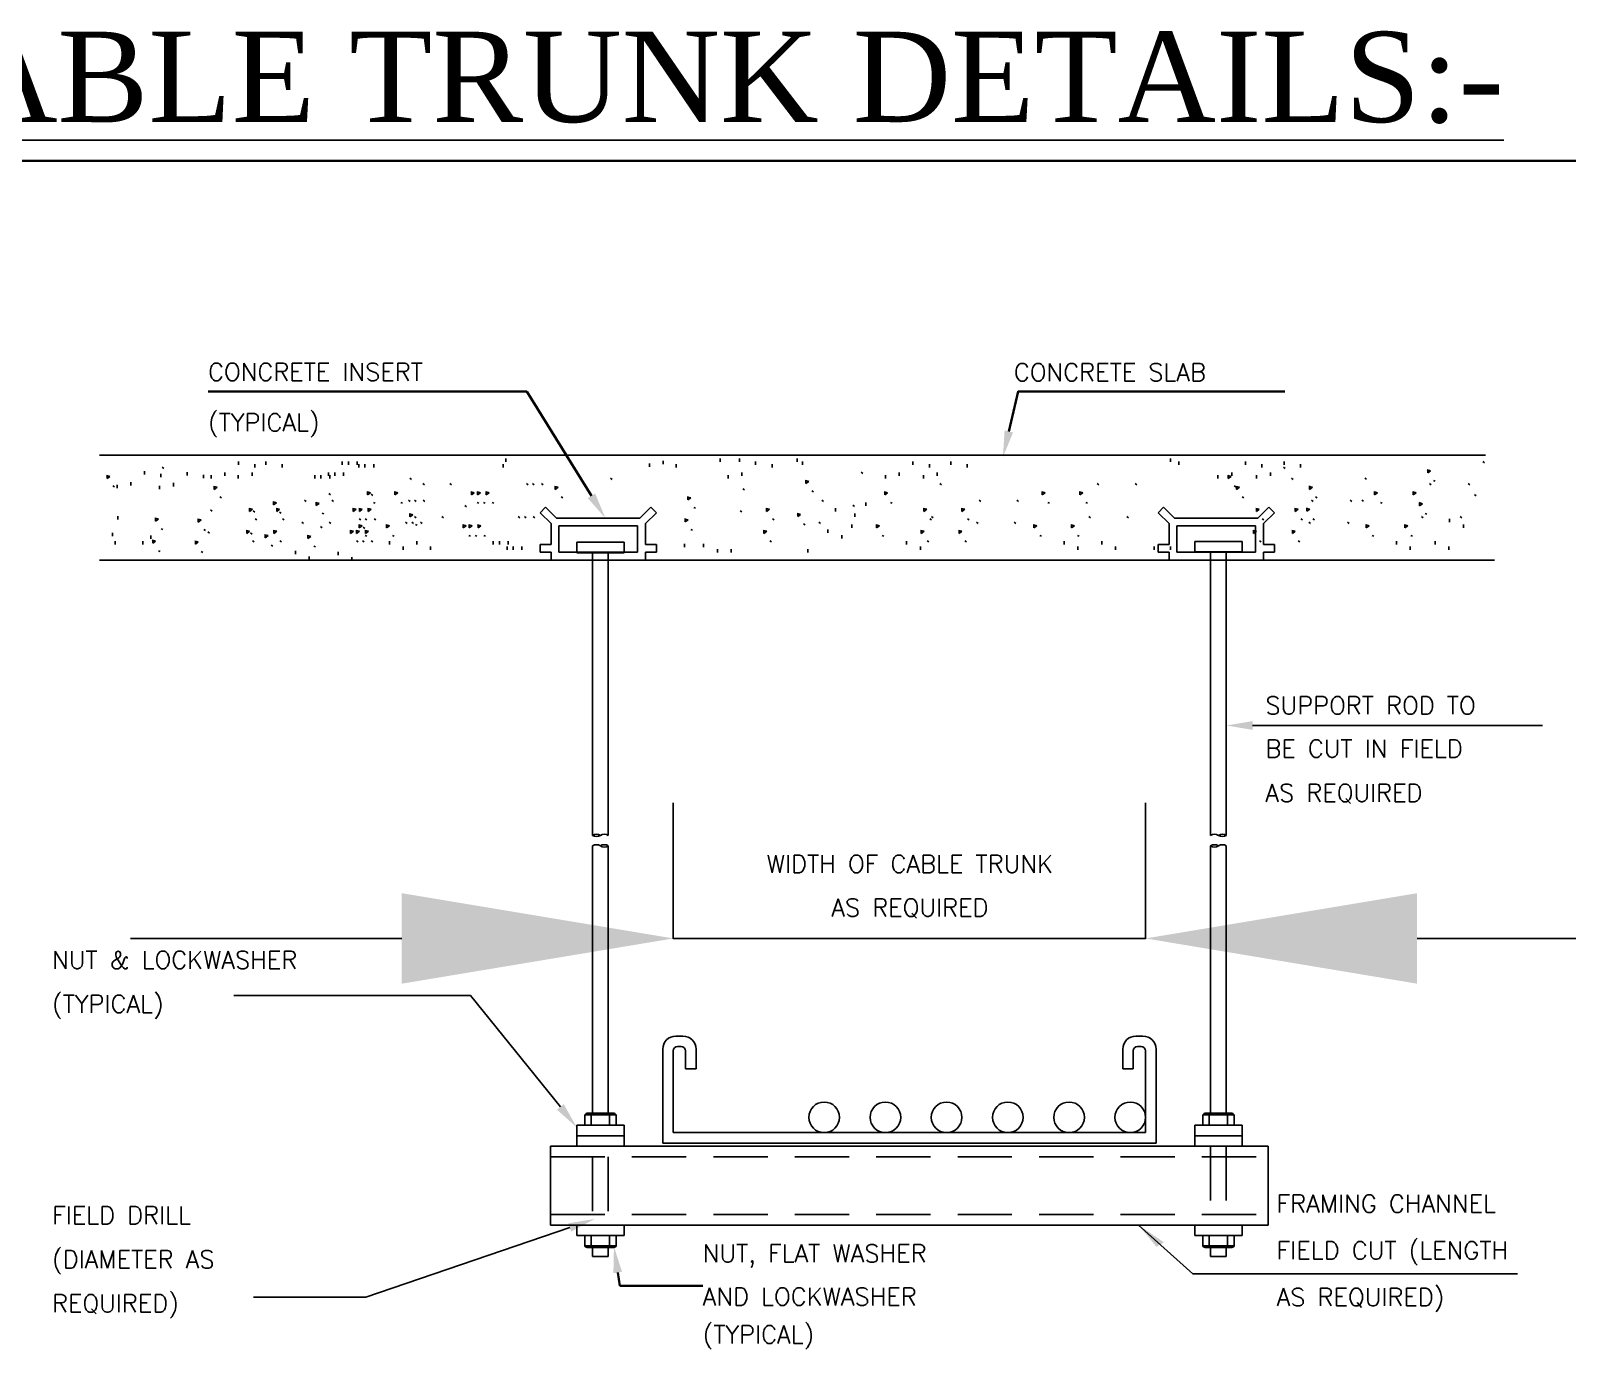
# Model space of a CAD drawing. Header units: inches. Extents: x 3955 to 4125, y 4886 to 4983.
# Drawn here: x 4078.22 to 4085.3, y 4957.81 to 4963.89 of the extents above; entities that cross this region are included whole.
import ezdxf
from ezdxf.enums import TextEntityAlignment as Align

# ---------------------------------------------------------------- set-up
doc = ezdxf.new("R2010")
doc.units = ezdxf.units.IN
doc.header["$MEASUREMENT"] = 0
doc.linetypes.add('HIDDEN', pattern=[0.375, 0.25, -0.125])
doc.layers.get('0').update_dxf_attribs({"lineweight": 35})
for name, color, linetype in [('E-GEN-DI', 7, 'Continuous'), ('E-GN-DTL', 7, 'Continuous'), ('E-GN-TXT', 2, 'Continuous'), ('EGEN080', 7, 'Continuous'), ('FRAME$0$EL-BANDA$0$E-TEXT', 40, 'Continuous')]:
    doc.layers.add(name, color=color, linetype=linetype)
doc.styles.add('E80', font='simplex', dxfattribs={"height": 200})
doc.styles.add('FRAME$0$TIMENR', font='times.ttf')

msp = doc.modelspace()

# ---------------------------------------------------------------- linework, layer by layer
at = {"color": 4}
msp.add_line((4077.563903330126, 4963.286983881897), (4085.959909381268, 4963.286983881897), dxfattribs=at)
at = {"color": 1}
for p, q in [((4079.041353860308, 4962.223209702004), (4080.509307606172, 4962.223209702004)), ((4080.509307606172, 4962.223209702004), (4080.807105095239, 4961.743518480184)), ((4080.936935941939, 4958.10427495282), (4080.927957371521, 4958.166307318492)), ((4081.31927435924, 4958.10427495282), (4080.936935941939, 4958.10427495282))]:
    msp.add_line(p, q, dxfattribs=at)
msp.add_lwpolyline([(4084.000142150326, 4962.223209702004), (4082.771582980893, 4962.223209702004), (4082.729206285713, 4962.039766740978)], dxfattribs=at)
at = {"layer": 'E-GEN-DI', "color": 7}
for p, q in [((4081.228415874576, 4959.255287594038), (4081.195785930957, 4959.255287594038)), ((4081.220359098373, 4959.206946936825), (4081.203842707159, 4959.206946936825)), ((4083.314315233306, 4959.255287594038), (4083.346945176925, 4959.255287594038)), ((4083.322372009509, 4959.206946936825), (4083.338888400723, 4959.206946936825)), ((4081.240501038879, 4959.103955746467), (4081.288841696091, 4959.103955746467)), ((4083.302230069004, 4959.103955746467), (4083.253889411791, 4959.103955746467))]:
    msp.add_line(p, q, dxfattribs=at)
for centre, radius, start, end in [((4081.195785930957, 4959.194861772523), 0.0604258215159641, 90, 180), ((4081.203842707159, 4959.18680499632), 0.02014194050532137, 90, 180), ((4081.220359098373, 4959.18680499632), 0.02014194050532137, 0, 90), ((4081.228415874576, 4959.194861772523), 0.0604258215159641, 0, 90), ((4083.314315233306, 4959.194861772523), 0.0604258215159641, 90, 180), ((4083.322372009509, 4959.18680499632), 0.02014194050532137, 90, 180), ((4083.338888400723, 4959.18680499632), 0.02014194050532137, 0, 90), ((4083.346945176925, 4959.194861772523), 0.0604258215159641, 0, 90)]:
    msp.add_arc(centre, radius, start, end, dxfattribs=at)
at = {"layer": 'E-GN-DTL'}
for p, q in [((4078.542172538581, 4961.930887586894), (4084.924812736987, 4961.930887586894)), ((4079.18144801324, 4961.902254129644), (4079.18144801324, 4961.886863369016)), ((4079.30699801324, 4961.902254129644), (4079.30699801324, 4961.886863369016)), ((4079.65934801324, 4961.902254129644), (4079.65934801324, 4961.886863369016)), ((4079.68769801324, 4961.902254129644), (4079.68769801324, 4961.886863369016)), ((4079.72819801324, 4961.902254129644), (4079.72819801324, 4961.886863369016)), ((4080.412910740046, 4961.914911453686), (4080.412910740046, 4961.899520693059)), ((4081.073926975183, 4961.891664515621), (4081.073926975183, 4961.876273754993)), ((4081.137168866331, 4961.904321839663), (4081.137168866331, 4961.888931079036)), ((4081.399484241954, 4961.914911453686), (4081.399484241954, 4961.899520693059)), ((4081.488022889561, 4961.914911453686), (4081.488022889561, 4961.899520693059)), ((4081.56284801324, 4961.902254129644), (4081.56284801324, 4961.886863369016)), ((4081.753638832382, 4961.914911453686), (4081.753638832382, 4961.899520693059)), ((4081.753638832382, 4961.914911453686), (4081.753638832382, 4961.899520693059)), ((4081.778935588842, 4961.902254129644), (4081.778935588842, 4961.886863369016)), ((4082.28779801324, 4961.902254129644), (4082.28779801324, 4961.886863369016)), ((4082.46194801324, 4961.902254129644), (4082.46194801324, 4961.886863369016)), ((4083.473818271607, 4961.914911453686), (4083.473818271607, 4961.899520693059)), ((4083.511763406296, 4961.902254129644), (4083.511763406296, 4961.886863369016)), ((4083.81869801324, 4961.902254129644), (4083.81869801324, 4961.886863369016)), ((4083.99689801324, 4961.902254129644), (4083.99689801324, 4961.886863369016)), ((4084.911877793318, 4961.901210124423), (4084.91957037423, 4961.895438589188)), ((4078.589425203059, 4961.833195974195), (4078.574040041236, 4961.837043664352)), ((4078.575963186464, 4961.838967509429), (4078.575963186464, 4961.823576748803)), ((4078.575963186464, 4961.823576748803), (4078.589425203059, 4961.833195974195)), ((4078.748510689205, 4961.856925419019), (4078.748510689205, 4961.841534658392)), ((4078.824400958582, 4961.844268094976), (4078.824400958582, 4961.828877334349)), ((4078.829818356546, 4961.875520565918), (4078.837510937457, 4961.869749030684)), ((4078.94484177056, 4961.853152970087), (4078.94484177056, 4961.83776220946)), ((4079.020732039938, 4961.840495646044), (4079.020732039938, 4961.825104885418)), ((4079.054964230944, 4961.838967509429), (4079.054964230944, 4961.823576748803)), ((4079.118206122092, 4961.851624833473), (4079.118206122092, 4961.836234072845)), ((4079.180514230944, 4961.838967509429), (4079.180514230944, 4961.823576748803)), ((4079.243756122092, 4961.851624833473), (4079.243756122092, 4961.836234072845)), ((4079.257338282617, 4961.8895968056), (4079.257338282617, 4961.874206044974)), ((4079.382888282617, 4961.8895968056), (4079.382888282617, 4961.874206044974)), ((4079.532864230944, 4961.838967509429), (4079.532864230944, 4961.823576748803)), ((4079.561214230944, 4961.838967509429), (4079.561214230944, 4961.823576748803)), ((4079.596106122092, 4961.851624833473), (4079.596106122092, 4961.836234072845)), ((4079.601714230944, 4961.838967509429), (4079.601714230944, 4961.823576748803)), ((4079.624456122092, 4961.851624833473), (4079.624456122092, 4961.836234072845)), ((4079.664956122092, 4961.851624833473), (4079.664956122092, 4961.836234072845)), ((4079.735238282617, 4961.8895968056), (4079.735238282617, 4961.874206044974)), ((4079.763588282617, 4961.8895968056), (4079.763588282617, 4961.874206044974)), ((4079.804088282617, 4961.8895968056), (4079.804088282617, 4961.874206044974)), ((4079.9711051075, 4961.824891269748), (4079.978797688411, 4961.819119734513)), ((4080.400262361816, 4961.8895968056), (4080.400262361816, 4961.874206044974)), ((4080.89443671826, 4961.824891269748), (4080.902129299172, 4961.819119734513)), ((4081.19711019028, 4961.8895968056), (4081.19711019028, 4961.874206044974)), ((4081.436364230944, 4961.838967509429), (4081.436364230944, 4961.823576748803)), ((4081.499606122092, 4961.851624833473), (4081.499606122092, 4961.836234072845)), ((4081.638738282617, 4961.8895968056), (4081.638738282617, 4961.874206044974)), ((4082.048739704352, 4961.852273627854), (4082.056432285263, 4961.846502092618)), ((4082.161314230944, 4961.838967509429), (4082.161314230944, 4961.823576748803)), ((4082.224556122092, 4961.851624833473), (4082.224556122092, 4961.836234072845)), ((4082.335464230944, 4961.838967509429), (4082.335464230944, 4961.823576748803)), ((4082.363688282617, 4961.8895968056), (4082.363688282617, 4961.874206044974)), ((4082.398706122092, 4961.851624833473), (4082.398706122092, 4961.836234072845)), ((4082.537838282617, 4961.8895968056), (4082.537838282617, 4961.874206044974)), ((4083.692214230944, 4961.838967509429), (4083.692214230944, 4961.823576748803)), ((4083.752896231024, 4961.833195974195), (4083.737511069201, 4961.837043664352)), ((4083.739434214428, 4961.838967509429), (4083.739434214428, 4961.823576748803)), ((4083.739434214428, 4961.823576748803), (4083.752896231024, 4961.833195974195)), ((4083.755456122092, 4961.851624833473), (4083.755456122092, 4961.836234072845)), ((4083.870414230944, 4961.838967509429), (4083.870414230944, 4961.823576748803)), ((4083.894588282617, 4961.8895968056), (4083.894588282617, 4961.874206044974)), ((4083.933656122092, 4961.851624833473), (4083.933656122092, 4961.836234072845)), ((4083.99328938451, 4961.875520565918), (4084.000981965422, 4961.869749030684)), ((4084.031234519199, 4961.824891269748), (4084.03892710011, 4961.819119734513)), ((4084.072788282617, 4961.8895968056), (4084.072788282617, 4961.874206044974)), ((4084.367997529446, 4961.825266180167), (4084.375690110357, 4961.819494644932)), ((4084.671484639832, 4961.858885532699), (4084.656099478008, 4961.862733222855)), ((4084.658022623236, 4961.864657067934), (4084.658022623236, 4961.849266307307)), ((4084.658022623236, 4961.849266307307), (4084.671484639832, 4961.858885532699)), ((4078.602887219654, 4961.788947537393), (4078.610579800566, 4961.785099847237)), ((4078.622026906909, 4961.793638798806), (4078.622026906909, 4961.778248038178)), ((4078.685268798057, 4961.806296122848), (4078.685268798057, 4961.790905362221)), ((4078.818357988264, 4961.789866349875), (4078.818357988264, 4961.774475589247)), ((4078.881599879412, 4961.802523673917), (4078.881599879412, 4961.787132913289)), ((4079.082711954013, 4961.782566678025), (4079.06732679219, 4961.786414368182)), ((4079.069249937418, 4961.78833821326), (4079.069249937418, 4961.772947452633)), ((4079.069249937418, 4961.772947452633), (4079.082711954013, 4961.782566678025)), ((4079.596839636077, 4961.754247911038), (4079.604532216989, 4961.748476375804)), ((4079.789383806626, 4961.75725202994), (4079.773998644803, 4961.761099720096)), ((4079.775921790031, 4961.763023565174), (4079.775921790031, 4961.747632804548)), ((4079.775921790031, 4961.747632804548), (4079.789383806626, 4961.75725202994)), ((4079.793170717433, 4961.750475462107), (4079.800863298344, 4961.744703926872)), ((4079.914933806626, 4961.75725202994), (4079.899548644803, 4961.761099720096)), ((4079.90147179003, 4961.763023565174), (4079.90147179003, 4961.747632804548)), ((4079.90147179003, 4961.747632804548), (4079.914933806626, 4961.75725202994)), ((4080.029776960112, 4961.799576621663), (4080.037469541024, 4961.793805086429)), ((4080.155326960112, 4961.799576621663), (4080.163019541024, 4961.793805086429)), ((4080.267283806626, 4961.75725202994), (4080.251898644803, 4961.761099720096)), ((4080.253821790031, 4961.763023565174), (4080.253821790031, 4961.747632804548)), ((4080.253821790031, 4961.747632804548), (4080.267283806626, 4961.75725202994)), ((4080.295633806626, 4961.75725202994), (4080.280248644803, 4961.761099720096)), ((4080.282171790031, 4961.763023565174), (4080.282171790031, 4961.747632804548)), ((4080.282171790031, 4961.747632804548), (4080.295633806626, 4961.75725202994)), ((4080.336133806626, 4961.75725202994), (4080.320748644803, 4961.761099720096)), ((4080.322671790031, 4961.763023565174), (4080.322671790031, 4961.747632804548)), ((4080.322671790031, 4961.747632804548), (4080.336133806626, 4961.75725202994)), ((4080.507676960112, 4961.799576621663), (4080.515369541024, 4961.793805086429)), ((4080.536026960112, 4961.799576621663), (4080.543719541024, 4961.793805086429)), ((4080.576526960112, 4961.799576621663), (4080.584219541024, 4961.793805086429)), ((4080.654043564773, 4961.782566678025), (4080.638658402951, 4961.786414368182)), ((4080.640581548178, 4961.78833821326), (4080.640581548178, 4961.772947452633)), ((4080.640581548178, 4961.772947452633), (4080.654043564773, 4961.782566678025)), ((4081.504859440479, 4961.776329683598), (4081.512552021391, 4961.770558148362)), ((4081.808346550865, 4961.809949036129), (4081.792961389042, 4961.813796726286)), ((4081.79488453427, 4961.815720571365), (4081.79488453427, 4961.800329810738)), ((4081.79488453427, 4961.800329810738), (4081.808346550865, 4961.809949036129)), ((4081.821808567461, 4961.765700599328), (4081.829501148372, 4961.761852909171)), ((4082.170783806626, 4961.75725202994), (4082.155398644803, 4961.761099720096)), ((4082.15732179003, 4961.763023565174), (4082.15732179003, 4961.747632804548)), ((4082.15732179003, 4961.747632804548), (4082.170783806626, 4961.75725202994)), ((4082.411176960112, 4961.799576621663), (4082.418869541024, 4961.793805086429)), ((4082.895733806626, 4961.75725202994), (4082.880348644803, 4961.761099720096)), ((4082.882271790031, 4961.763023565174), (4082.882271790031, 4961.747632804548)), ((4082.882271790031, 4961.747632804548), (4082.895733806626, 4961.75725202994)), ((4083.069883806626, 4961.75725202994), (4083.054498644803, 4961.761099720096)), ((4083.056421790031, 4961.763023565174), (4083.056421790031, 4961.747632804548)), ((4083.056421790031, 4961.747632804548), (4083.069883806626, 4961.75725202994)), ((4083.136126960112, 4961.799576621663), (4083.143819541024, 4961.793805086429)), ((4083.310276960112, 4961.799576621663), (4083.317969541024, 4961.793805086429)), ((4083.766358247619, 4961.788947537393), (4083.774050828531, 4961.785099847237)), ((4083.790841365712, 4961.782566678025), (4083.775456203889, 4961.786414368182)), ((4083.777379349117, 4961.78833821326), (4083.777379349117, 4961.772947452633)), ((4083.777379349117, 4961.772947452633), (4083.790841365712, 4961.782566678025)), ((4084.127604375959, 4961.782941588443), (4084.112219214136, 4961.7867892786)), ((4084.114142359364, 4961.788713123678), (4084.114142359364, 4961.773322363051)), ((4084.114142359364, 4961.773322363051), (4084.127604375959, 4961.782941588443)), ((4084.426633806626, 4961.75725202994), (4084.411248644803, 4961.761099720096)), ((4084.41317179003, 4961.763023565174), (4084.41317179003, 4961.747632804548)), ((4084.41317179003, 4961.747632804548), (4084.426633806626, 4961.75725202994)), ((4084.604833806626, 4961.75725202994), (4084.589448644803, 4961.761099720096)), ((4084.591371790031, 4961.763023565174), (4084.591371790031, 4961.747632804548)), ((4084.591371790031, 4961.747632804548), (4084.604833806626, 4961.75725202994)), ((4084.667026960112, 4961.799576621663), (4084.674719541024, 4961.793805086429)), ((4084.684946656427, 4961.814637095897), (4084.692639237338, 4961.81078940574)), ((4084.845226960112, 4961.799576621663), (4084.852919541024, 4961.793805086429)), ((4084.873932658629, 4961.749322235912), (4084.881625239541, 4961.743550700676)), ((4079.052959372205, 4961.678303966783), (4079.060651953116, 4961.672532431548)), ((4079.096173970609, 4961.738318241223), (4079.10386655152, 4961.734470551066)), ((4079.245503542753, 4961.681308085685), (4079.23011838093, 4961.685155775841)), ((4079.232041526158, 4961.687079620919), (4079.232041526158, 4961.671688860292)), ((4079.232041526158, 4961.671688860292), (4079.245503542753, 4961.681308085685)), ((4079.356446482591, 4961.711923319315), (4079.341061320767, 4961.715771009472)), ((4079.342984465995, 4961.717694854549), (4079.342984465995, 4961.702304093923)), ((4079.342984465995, 4961.702304093923), (4079.356446482591, 4961.711923319315)), ((4079.371053542753, 4961.681308085685), (4079.35566838093, 4961.685155775841)), ((4079.357591526158, 4961.687079620919), (4079.357591526158, 4961.671688860292)), ((4079.357591526158, 4961.671688860292), (4079.371053542753, 4961.681308085685)), ((4079.48589669624, 4961.723632677407), (4079.493589277151, 4961.717861142172)), ((4079.552777563946, 4961.708150870383), (4079.537392402123, 4961.71199856054)), ((4079.539315547351, 4961.713922405618), (4079.539315547351, 4961.698531644992)), ((4079.539315547351, 4961.698531644992), (4079.552777563946, 4961.708150870383)), ((4079.61144669624, 4961.723632677407), (4079.619139277151, 4961.717861142172)), ((4079.723403542753, 4961.681308085685), (4079.70801838093, 4961.685155775841)), ((4079.709941526158, 4961.687079620919), (4079.709941526158, 4961.671688860292)), ((4079.709941526158, 4961.671688860292), (4079.723403542753, 4961.681308085685)), ((4079.751753542753, 4961.681308085685), (4079.73636838093, 4961.685155775841)), ((4079.738291526158, 4961.687079620919), (4079.738291526158, 4961.671688860292)), ((4079.738291526158, 4961.671688860292), (4079.751753542753, 4961.681308085685)), ((4079.792253542753, 4961.681308085685), (4079.77686838093, 4961.685155775841)), ((4079.778791526158, 4961.687079620919), (4079.778791526158, 4961.671688860292)), ((4079.778791526158, 4961.671688860292), (4079.792253542753, 4961.681308085685)), ((4079.802845823221, 4961.713003593138), (4079.810538404133, 4961.709155902981)), ((4079.928395823221, 4961.713003593138), (4079.936088404133, 4961.709155902981)), ((4079.96379669624, 4961.723632677407), (4079.971489277151, 4961.717861142172)), ((4079.99214669624, 4961.723632677407), (4079.999839277151, 4961.717861142172)), ((4080.03264669624, 4961.723632677407), (4080.040339277151, 4961.717861142172)), ((4080.224072672092, 4961.698318029323), (4080.231765253003, 4961.692546494087)), ((4080.280745823221, 4961.713003593138), (4080.288438404133, 4961.709155902981)), ((4080.309095823221, 4961.713003593138), (4080.316788404133, 4961.709155902981)), ((4080.349595823221, 4961.713003593138), (4080.357288404133, 4961.709155902981)), ((4080.667505581369, 4961.738318241223), (4080.67519816228, 4961.734470551066)), ((4081.264466286993, 4961.734005091874), (4081.24908112517, 4961.737852782031)), ((4081.251004270398, 4961.73977662711), (4081.251004270398, 4961.724385866482)), ((4081.251004270398, 4961.724385866482), (4081.264466286993, 4961.734005091874)), ((4081.277928303588, 4961.689756655072), (4081.2856208845, 4961.685908964915)), ((4081.626903542753, 4961.681308085685), (4081.61151838093, 4961.685155775841)), ((4081.613441526158, 4961.687079620919), (4081.613441526158, 4961.671688860292)), ((4081.613441526158, 4961.671688860292), (4081.626903542753, 4961.681308085685)), ((4081.86729669624, 4961.723632677407), (4081.874989277151, 4961.717861142172)), ((4081.930716127597, 4961.687079620919), (4081.930716127597, 4961.671688860292)), ((4082.010794569663, 4961.700385739342), (4082.018487150574, 4961.694614204107)), ((4082.069848288123, 4961.712394269004), (4082.069848288123, 4961.697003508378)), ((4082.184245823221, 4961.713003593138), (4082.191938404133, 4961.709155902981)), ((4082.351853542753, 4961.681308085685), (4082.33646838093, 4961.685155775841)), ((4082.338391526158, 4961.687079620919), (4082.338391526158, 4961.671688860292)), ((4082.338391526158, 4961.671688860292), (4082.351853542753, 4961.681308085685)), ((4082.526003542753, 4961.681308085685), (4082.51061838093, 4961.685155775841)), ((4082.512541526158, 4961.687079620919), (4082.512541526158, 4961.671688860292)), ((4082.512541526158, 4961.671688860292), (4082.526003542753, 4961.681308085685)), ((4082.59224669624, 4961.723632677407), (4082.599939277151, 4961.717861142172)), ((4082.76639669624, 4961.723632677407), (4082.774089277151, 4961.717861142172)), ((4082.909195823221, 4961.713003593138), (4082.916888404133, 4961.709155902981)), ((4083.083345823221, 4961.713003593138), (4083.091038404133, 4961.709155902981)), ((4083.804303382308, 4961.738318241223), (4083.811995963219, 4961.734470551066)), ((4083.882753542753, 4961.681308085685), (4083.86736838093, 4961.685155775841)), ((4083.869291526158, 4961.687079620919), (4083.869291526158, 4961.671688860292)), ((4083.869291526158, 4961.671688860292), (4083.882753542753, 4961.681308085685)), ((4084.060953542753, 4961.681308085685), (4084.04556838093, 4961.685155775841)), ((4084.047491526158, 4961.687079620919), (4084.047491526158, 4961.671688860292)), ((4084.047491526158, 4961.671688860292), (4084.060953542753, 4961.681308085685)), ((4084.11495599773, 4961.681682996103), (4084.099570835906, 4961.68553068626)), ((4084.101493981134, 4961.687454531338), (4084.101493981134, 4961.672063770711)), ((4084.101493981134, 4961.672063770711), (4084.11495599773, 4961.681682996103)), ((4084.12314669624, 4961.723632677407), (4084.130839277151, 4961.717861142172)), ((4084.141066392554, 4961.738693151641), (4084.148758973466, 4961.734845461485)), ((4084.30134669624, 4961.723632677407), (4084.309039277151, 4961.717861142172)), ((4084.355349151216, 4961.724007587826), (4084.363041732128, 4961.718236052591)), ((4084.440095823221, 4961.713003593138), (4084.447788404133, 4961.709155902981)), ((4084.633539505143, 4961.706997644187), (4084.61815434332, 4961.710845334344)), ((4084.618295823221, 4961.713003593138), (4084.625988404132, 4961.709155902981)), ((4084.620077488548, 4961.712769179423), (4084.620077488548, 4961.697378418796)), ((4084.620077488548, 4961.697378418796), (4084.633539505143, 4961.706997644187)), ((4078.626556699382, 4961.649107648791), (4078.626556699382, 4961.633716888165)), ((4078.812566218719, 4961.63597937506), (4078.797181056895, 4961.639827065216)), ((4078.799104202123, 4961.641750910294), (4078.799104202123, 4961.626360149668)), ((4078.799104202123, 4961.626360149668), (4078.812566218719, 4961.63597937506)), ((4079.008897300074, 4961.632206926128), (4078.99351213825, 4961.636054616285)), ((4078.995435283478, 4961.637978461363), (4078.995435283478, 4961.622587700736)), ((4078.995435283478, 4961.622587700736), (4079.008897300074, 4961.632206926128)), ((4079.24929045356, 4961.674531517851), (4079.256983034472, 4961.668759982616)), ((4079.258965559348, 4961.637059648881), (4079.26665814026, 4961.633211958725)), ((4079.369908499186, 4961.667674882513), (4079.377601080098, 4961.663827192357)), ((4079.384515559349, 4961.637059648881), (4079.39220814026, 4961.633211958725)), ((4079.47324831801, 4961.622374085067), (4079.480940898922, 4961.616602549831)), ((4079.566239580542, 4961.663902433582), (4079.573932161453, 4961.660054743425)), ((4079.59879831801, 4961.622374085067), (4079.606490898921, 4961.616602549831)), ((4079.751438671937, 4961.605364141428), (4079.736053510114, 4961.609211831585)), ((4079.736865559349, 4961.637059648881), (4079.74455814026, 4961.633211958725)), ((4079.737976655342, 4961.611135676663), (4079.737976655342, 4961.595744916037)), ((4079.765215559349, 4961.637059648881), (4079.77290814026, 4961.633211958725)), ((4079.805715559349, 4961.637059648881), (4079.81340814026, 4961.633211958725)), ((4079.876988671937, 4961.605364141428), (4079.861603510114, 4961.609211831585)), ((4079.863526655342, 4961.611135676663), (4079.863526655342, 4961.595744916037)), ((4079.95114831801, 4961.622374085067), (4079.958840898922, 4961.616602549831)), ((4079.983679518605, 4961.655993437598), (4079.968294356782, 4961.659841127755)), ((4079.97021750201, 4961.661764972834), (4079.97021750201, 4961.646374212207)), ((4079.97021750201, 4961.646374212207), (4079.983679518605, 4961.655993437598)), ((4079.97949831801, 4961.622374085067), (4079.987190898922, 4961.616602549831)), ((4079.991831825424, 4961.647688733152), (4079.999524406335, 4961.641917197917)), ((4079.9971415352, 4961.611745000797), (4080.004834116112, 4961.60789731064)), ((4080.01999831801, 4961.622374085067), (4080.027690898922, 4961.616602549831)), ((4080.117381825423, 4961.647688733152), (4080.125074406335, 4961.641917197917)), ((4080.229338671937, 4961.605364141428), (4080.213953510114, 4961.609211831585)), ((4080.215876655342, 4961.611135676663), (4080.215876655342, 4961.595744916037)), ((4080.257688671937, 4961.605364141428), (4080.242303510114, 4961.609211831585)), ((4080.244226655342, 4961.611135676663), (4080.244226655342, 4961.595744916037)), ((4080.298188671937, 4961.605364141428), (4080.282803510114, 4961.609211831585)), ((4080.284726655342, 4961.611135676663), (4080.284726655342, 4961.595744916037)), ((4080.469731825423, 4961.647688733152), (4080.477424406335, 4961.641917197917)), ((4080.498081825423, 4961.647688733152), (4080.505774406335, 4961.641917197917)), ((4080.538581825424, 4961.647688733152), (4080.546274406335, 4961.641917197917)), ((4081.251817908763, 4961.632746499534), (4081.23643274694, 4961.63659418969)), ((4081.238355892168, 4961.638518034769), (4081.238355892168, 4961.623127274142)), ((4081.238355892168, 4961.623127274142), (4081.251817908763, 4961.632746499534)), ((4081.49221106225, 4961.675071091257), (4081.499903643161, 4961.669299556022)), ((4081.640365559349, 4961.637059648881), (4081.64805814026, 4961.633211958725)), ((4081.770401416177, 4961.658061147618), (4081.755016254353, 4961.661908837776)), ((4081.756939399581, 4961.663832682854), (4081.756939399581, 4961.648441922227)), ((4081.756939399581, 4961.648441922227), (4081.770401416177, 4961.658061147618)), ((4081.783863432772, 4961.613812710817), (4081.791556013683, 4961.60996502066)), ((4081.85464831801, 4961.622374085067), (4081.862340898922, 4961.616602549831)), ((4082.006606396974, 4961.611135676663), (4082.006606396974, 4961.595744916037)), ((4082.019254775204, 4961.661764972834), (4082.019254775204, 4961.646374212207)), ((4082.132838671937, 4961.605364141428), (4082.117453510114, 4961.609211831585)), ((4082.119376655342, 4961.611135676663), (4082.119376655342, 4961.595744916037)), ((4082.365315559348, 4961.637059648881), (4082.37300814026, 4961.633211958725)), ((4082.373231825423, 4961.647688733152), (4082.380924406335, 4961.641917197917)), ((4082.539465559349, 4961.637059648881), (4082.54715814026, 4961.633211958725)), ((4082.57959831801, 4961.622374085067), (4082.587290898922, 4961.616602549831)), ((4082.75374831801, 4961.622374085067), (4082.761440898922, 4961.616602549831)), ((4082.857788671937, 4961.605364141428), (4082.842403510114, 4961.609211831585)), ((4082.844326655342, 4961.611135676663), (4082.844326655342, 4961.595744916037)), ((4083.031938671937, 4961.605364141428), (4083.016553510114, 4961.609211831585)), ((4083.018476655342, 4961.611135676663), (4083.018476655342, 4961.595744916037)), ((4083.098181825424, 4961.647688733152), (4083.105874406335, 4961.641917197917)), ((4083.272331825423, 4961.647688733152), (4083.280024406335, 4961.641917197917)), ((4083.896215559349, 4961.637059648881), (4083.90390814026, 4961.633211958725)), ((4084.074415559348, 4961.637059648881), (4084.08210814026, 4961.633211958725)), ((4084.11049831801, 4961.622374085067), (4084.118190898922, 4961.616602549831)), ((4084.128418014325, 4961.6374345593), (4084.136110595236, 4961.633586869144)), ((4084.28869831801, 4961.622374085067), (4084.296390898922, 4961.616602549831)), ((4084.388688671937, 4961.605364141428), (4084.373303510114, 4961.609211831585)), ((4084.375226655342, 4961.611135676663), (4084.375226655342, 4961.595744916037)), ((4084.566888671937, 4961.605364141428), (4084.551503510114, 4961.609211831585)), ((4084.553426655342, 4961.611135676663), (4084.553426655342, 4961.595744916037)), ((4084.629081825423, 4961.647688733152), (4084.636774406335, 4961.641917197917)), ((4084.647001521738, 4961.662749207386), (4084.65469410265, 4961.658901517229)), ((4084.759209649073, 4961.636825235168), (4084.759209649073, 4961.62143447454)), ((4084.807281825424, 4961.647688733152), (4084.814974406335, 4961.641917197917)), ((4084.822451540221, 4961.611510587082), (4084.822451540221, 4961.596119826456)), ((4078.601259942923, 4961.573163704536), (4078.601259942923, 4961.557772943909)), ((4078.778337238137, 4961.560506380493), (4078.778337238137, 4961.545115619867)), ((4078.799917840489, 4961.534720782718), (4078.784532678666, 4961.538568472875)), ((4078.786455823893, 4961.540492317954), (4078.786455823893, 4961.525101557327)), ((4078.826028235314, 4961.591730938258), (4078.833720816225, 4961.587883248101)), ((4078.982786905249, 4961.536719869022), (4078.982786905249, 4961.521329108396)), ((4079.022359316669, 4961.587958489326), (4079.030051897581, 4961.584110799169)), ((4079.040310993975, 4961.577045374443), (4079.048003574886, 4961.571273839207)), ((4079.232855164524, 4961.580049493343), (4079.2174700027, 4961.5838971835)), ((4079.219393147928, 4961.585821028579), (4079.219393147928, 4961.570430267951)), ((4079.219393147928, 4961.570430267951), (4079.232855164524, 4961.580049493343)), ((4079.236642075331, 4961.573272925511), (4079.244334656242, 4961.567501390276)), ((4079.318501347902, 4961.560035430804), (4079.303116186079, 4961.56388312096)), ((4079.305039331307, 4961.565806966039), (4079.305039331307, 4961.550416205412)), ((4079.305039331307, 4961.550416205412), (4079.318501347902, 4961.560035430804)), ((4079.358405164524, 4961.580049493343), (4079.343020002701, 4961.5838971835)), ((4079.344943147928, 4961.585821028579), (4079.344943147928, 4961.570430267951)), ((4079.344943147928, 4961.570430267951), (4079.358405164524, 4961.580049493343)), ((4079.514832429258, 4961.556262981872), (4079.499447267434, 4961.56011067203)), ((4079.501370412662, 4961.562034517107), (4079.501370412662, 4961.546643756481)), ((4079.501370412662, 4961.546643756481), (4079.514832429258, 4961.556262981872)), ((4079.558894501388, 4961.602360022527), (4079.5665870823, 4961.596588487292)), ((4079.710755164524, 4961.580049493343), (4079.695370002701, 4961.5838971835)), ((4079.697293147929, 4961.585821028579), (4079.697293147929, 4961.570430267951)), ((4079.697293147929, 4961.570430267951), (4079.710755164524, 4961.580049493343)), ((4079.739105164524, 4961.580049493343), (4079.723720002701, 4961.5838971835)), ((4079.725643147929, 4961.585821028579), (4079.725643147929, 4961.570430267951)), ((4079.725643147929, 4961.570430267951), (4079.739105164524, 4961.580049493343)), ((4079.737976655342, 4961.595744916037), (4079.751438671937, 4961.605364141428)), ((4079.755225582744, 4961.598587573596), (4079.762918163655, 4961.592816038361)), ((4079.779605164524, 4961.580049493343), (4079.7642200027, 4961.5838971835)), ((4079.764900688532, 4961.561115704626), (4079.772593269444, 4961.55726801447)), ((4079.766143147928, 4961.585821028579), (4079.766143147928, 4961.570430267951)), ((4079.766143147928, 4961.570430267951), (4079.779605164524, 4961.580049493343)), ((4079.863526655342, 4961.595744916037), (4079.876988671937, 4961.605364141428)), ((4079.890450688532, 4961.561115704626), (4079.898143269444, 4961.55726801447)), ((4080.215876655342, 4961.595744916037), (4080.229338671937, 4961.605364141428)), ((4080.242800688532, 4961.561115704626), (4080.250493269444, 4961.55726801447)), ((4080.244226655342, 4961.595744916037), (4080.257688671937, 4961.605364141428)), ((4080.271150688532, 4961.561115704626), (4080.278843269444, 4961.55726801447)), ((4080.284726655342, 4961.595744916037), (4080.298188671937, 4961.605364141428)), ((4080.311650688532, 4961.561115704626), (4080.319343269444, 4961.55726801447)), ((4081.265279925359, 4961.588498062732), (4081.27297250627, 4961.584650372575)), ((4081.614255164524, 4961.580049493343), (4081.598870002701, 4961.5838971835)), ((4081.600793147928, 4961.585821028579), (4081.600793147928, 4961.570430267951)), ((4081.600793147928, 4961.570430267951), (4081.614255164524, 4961.580049493343)), ((4081.896071560107, 4961.587888738598), (4081.896071560107, 4961.572497977972)), ((4081.959313451255, 4961.562574090512), (4081.959313451255, 4961.547183329886)), ((4082.119376655342, 4961.595744916037), (4082.132838671937, 4961.605364141428)), ((4082.146300688532, 4961.561115704626), (4082.153993269444, 4961.55726801447)), ((4082.339205164524, 4961.580049493343), (4082.3238200027, 4961.5838971835)), ((4082.325743147928, 4961.585821028579), (4082.325743147928, 4961.570430267951)), ((4082.325743147928, 4961.570430267951), (4082.339205164524, 4961.580049493343)), ((4082.513355164524, 4961.580049493343), (4082.497970002701, 4961.5838971835)), ((4082.499893147929, 4961.585821028579), (4082.499893147929, 4961.570430267951)), ((4082.499893147929, 4961.570430267951), (4082.513355164524, 4961.580049493343)), ((4082.844326655342, 4961.595744916037), (4082.857788671937, 4961.605364141428)), ((4082.871250688532, 4961.561115704626), (4082.878943269444, 4961.55726801447)), ((4083.018476655342, 4961.595744916037), (4083.031938671937, 4961.605364141428)), ((4083.045400688532, 4961.561115704626), (4083.053093269444, 4961.55726801447)), ((4083.870105164524, 4961.580049493343), (4083.854720002701, 4961.5838971835)), ((4083.856643147928, 4961.585821028579), (4083.856643147928, 4961.570430267951)), ((4083.856643147928, 4961.570430267951), (4083.870105164524, 4961.580049493343)), ((4084.048305164524, 4961.580049493343), (4084.0329200027, 4961.5838971835)), ((4084.034843147928, 4961.585821028579), (4084.034843147928, 4961.570430267951)), ((4084.034843147928, 4961.570430267951), (4084.048305164524, 4961.580049493343)), ((4084.375226655342, 4961.595744916037), (4084.388688671937, 4961.605364141428)), ((4084.402150688532, 4961.561115704626), (4084.409843269444, 4961.55726801447)), ((4084.553426655342, 4961.595744916037), (4084.566888671937, 4961.605364141428)), ((4084.580350688532, 4961.561115704626), (4084.588043269444, 4961.55726801447)), ((4078.613908321153, 4961.535191732408), (4078.613908321153, 4961.519800971781)), ((4078.740392103448, 4961.535191732408), (4078.740392103448, 4961.519800971781)), ((4078.786455823893, 4961.525101557327), (4078.799917840489, 4961.534720782718)), ((4078.813379857084, 4961.490472345917), (4078.821072437996, 4961.486624655759)), ((4078.996248921844, 4961.530948333787), (4078.980863760021, 4961.534796023943)), ((4078.982786905249, 4961.521329108396), (4078.996248921844, 4961.530948333787)), ((4079.00971093844, 4961.486699896985), (4079.017403519351, 4961.482852206828)), ((4079.246317181119, 4961.535801056541), (4079.25400976203, 4961.531953366384)), ((4079.331963364497, 4961.515786994001), (4079.339655945409, 4961.511939303845)), ((4079.371867181119, 4961.535801056541), (4079.379559762031, 4961.531953366384)), ((4079.444171491832, 4961.489863021783), (4079.444171491832, 4961.474472261157)), ((4079.528294445853, 4961.51201454507), (4079.535987026764, 4961.508166854914)), ((4079.640502573188, 4961.486090572852), (4079.640502573188, 4961.470699812226)), ((4079.724217181119, 4961.535801056541), (4079.731909762031, 4961.531953366384)), ((4079.752567181119, 4961.535801056541), (4079.760259762031, 4961.531953366384)), ((4079.793067181119, 4961.535801056541), (4079.80075976203, 4961.531953366384)), ((4079.877108815867, 4961.535191732408), (4079.877108815867, 4961.519800971781)), ((4079.940350707015, 4961.509877084323), (4079.940350707015, 4961.494486323696)), ((4080.002658815867, 4961.535191732408), (4080.002658815867, 4961.519800971781)), ((4080.065900707015, 4961.509877084323), (4080.065900707015, 4961.494486323696)), ((4080.355008815867, 4961.535191732408), (4080.355008815867, 4961.519800971781)), ((4080.383358815867, 4961.535191732408), (4080.383358815867, 4961.519800971781)), ((4080.418250707015, 4961.509877084323), (4080.418250707015, 4961.494486323696)), ((4080.423858815867, 4961.535191732408), (4080.423858815867, 4961.519800971781)), ((4080.446600707015, 4961.509877084323), (4080.446600707015, 4961.494486323696)), ((4080.487100707015, 4961.509877084323), (4080.487100707015, 4961.494486323696)), ((4081.235055324969, 4961.522534408366), (4081.235055324969, 4961.507143647738)), ((4081.323593972576, 4961.522534408366), (4081.323593972576, 4961.507143647738)), ((4081.386835863724, 4961.49721976028), (4081.386835863724, 4961.481828999653)), ((4081.450077754872, 4961.49721976028), (4081.450077754872, 4961.481828999653)), ((4081.627717181119, 4961.535801056541), (4081.635409762031, 4961.531953366384)), ((4081.804232345301, 4961.49721976028), (4081.804232345301, 4961.481828999653)), ((4082.258508815867, 4961.535191732408), (4082.258508815867, 4961.519800971781)), ((4082.321750707015, 4961.509877084323), (4082.321750707015, 4961.494486323696)), ((4082.352667181119, 4961.535801056541), (4082.36035976203, 4961.531953366384)), ((4082.526817181119, 4961.535801056541), (4082.534509762031, 4961.531953366384)), ((4082.983458815867, 4961.535191732408), (4082.983458815867, 4961.519800971781)), ((4083.046700707015, 4961.509877084323), (4083.046700707015, 4961.494486323696)), ((4083.157608815867, 4961.535191732408), (4083.157608815867, 4961.519800971781)), ((4083.220850707015, 4961.509877084323), (4083.220850707015, 4961.494486323696)), ((4083.397928002229, 4961.509877084323), (4083.397928002229, 4961.494486323696)), ((4083.473818271607, 4961.509877084323), (4083.473818271607, 4961.494486323696)), ((4083.883567181119, 4961.535801056541), (4083.891259762031, 4961.531953366384)), ((4084.061767181119, 4961.535801056541), (4084.06945976203, 4961.531953366384)), ((4084.514358815867, 4961.535191732408), (4084.514358815867, 4961.519800971781)), ((4084.577600707015, 4961.509877084323), (4084.577600707015, 4961.494486323696)), ((4084.692558815867, 4961.535191732408), (4084.692558815867, 4961.519800971781)), ((4084.755800707015, 4961.509877084323), (4084.755800707015, 4961.494486323696)), ((4078.542172538581, 4961.447481014766), (4084.965213040814, 4961.447481014766)), ((4079.50741338298, 4961.464548373699), (4079.50741338298, 4961.449157613071)), ((4079.703744464336, 4961.460775924766), (4079.703744464336, 4961.44538516414)), ((4081.135360109441, 4958.762212890468), (4081.135360109441, 4959.194861772523)), ((4081.183700766654, 4958.810553547681), (4081.183700766654, 4959.18680499632)), ((4081.240501038879, 4959.103955746467), (4081.240501038879, 4959.18680499632)), ((4081.288841696091, 4959.103955746467), (4081.288841696091, 4959.194861772523)), ((4083.253889411791, 4959.103955746467), (4083.253889411791, 4959.194861772523)), ((4083.302230069004, 4959.103955746467), (4083.302230069004, 4959.18680499632)), ((4083.359030341228, 4958.810553547681), (4083.359030341228, 4959.18680499632)), ((4083.407370998441, 4958.762212890468), (4083.407370998441, 4959.194861772523)), ((4081.183700766654, 4958.810553547681), (4083.359030341228, 4958.810553547681)), ((4081.135360109441, 4958.762212890468), (4083.407370998441, 4958.762212890468))]:
    msp.add_line(p, q, dxfattribs=at)
at = {"layer": 'E-GN-DTL', "color": 4}
for p, q in [((4080.570478010078, 4961.665166697591), (4080.596100323551, 4961.690817723762)), ((4080.64649499834, 4961.640843643618), (4080.596100323551, 4961.690817723762)), ((4081.030071688012, 4961.640843643618), (4081.080466362801, 4961.690817723762)), ((4081.106088676274, 4961.665166697591), (4081.080466362801, 4961.690817723762)), ((4083.416560357401, 4961.665166697591), (4083.442182670874, 4961.690817723762)), ((4083.492577345663, 4961.640843643618), (4083.442182670874, 4961.690817723762)), ((4083.876154035335, 4961.640843643618), (4083.926548710124, 4961.690817723762)), ((4083.952171023597, 4961.665166697591), (4083.926548710124, 4961.690817723762)), ((4080.620750385719, 4961.615313895884), (4080.570478010078, 4961.665166697591)), ((4080.620750385719, 4961.519992000585), (4080.620750385719, 4961.615313895884)), ((4080.64649499834, 4961.640843643618), (4081.030071688012, 4961.640843643618)), ((4081.055816300634, 4961.615313895884), (4081.106088676274, 4961.665166697591)), ((4081.055816300634, 4961.519992000585), (4081.055816300634, 4961.615313895884)), ((4083.466832733042, 4961.615313895884), (4083.416560357401, 4961.665166697591)), ((4083.466832733042, 4961.519992000585), (4083.466832733042, 4961.615313895884)), ((4083.876154035335, 4961.640843643618), (4083.492577345663, 4961.640843643618)), ((4083.901898647957, 4961.615313895884), (4083.952171023597, 4961.665166697591)), ((4083.901898647957, 4961.519992000585), (4083.901898647957, 4961.615313895884)), ((4080.657005878628, 4961.483736507676), (4080.657005878628, 4961.604588150708)), ((4080.657005878628, 4961.604588150708), (4081.019560807724, 4961.604588150708)), ((4081.019560807724, 4961.483736507676), (4081.019560807724, 4961.604588150708)), ((4083.503088225951, 4961.483736507676), (4083.503088225951, 4961.604588150708)), ((4083.865643155047, 4961.604588150708), (4083.503088225951, 4961.604588150708)), ((4083.865643155047, 4961.483736507676), (4083.865643155047, 4961.604588150708)), ((4080.570756582981, 4961.519992000585), (4080.570756582981, 4961.483736507676)), ((4080.570756582981, 4961.519992000585), (4080.620750385719, 4961.519992000585)), ((4080.570756582981, 4961.483736507676), (4080.620750385719, 4961.483736507676)), ((4080.620750385719, 4961.447481014766), (4080.620750385719, 4961.483736507676)), ((4080.657005878628, 4961.483736507676), (4081.019560807724, 4961.483736507676)), ((4081.105810103372, 4961.519992000585), (4081.055816300634, 4961.519992000585)), ((4081.105810103372, 4961.483736507676), (4081.055816300634, 4961.483736507676)), ((4081.055816300634, 4961.447481014766), (4081.055816300634, 4961.483736507676)), ((4081.105810103372, 4961.519992000585), (4081.105810103372, 4961.483736507676)), ((4083.416838930304, 4961.519992000585), (4083.416838930304, 4961.483736507676)), ((4083.416838930304, 4961.519992000585), (4083.466832733042, 4961.519992000585)), ((4083.416838930304, 4961.483736507676), (4083.466832733042, 4961.483736507676)), ((4083.466832733042, 4961.447481014766), (4083.466832733042, 4961.483736507676)), ((4083.865643155047, 4961.483736507676), (4083.503088225951, 4961.483736507676)), ((4083.951892450695, 4961.519992000585), (4083.901898647957, 4961.519992000585)), ((4083.901898647957, 4961.447481014766), (4083.901898647957, 4961.483736507676)), ((4083.951892450695, 4961.483736507676), (4083.901898647957, 4961.483736507676)), ((4083.951892450695, 4961.519992000585), (4083.951892450695, 4961.483736507676))]:
    msp.add_line(p, q, dxfattribs=at)
at = {"layer": 'E-GN-DTL', "color": 2}
for p, q in [((4080.739552552828, 4961.48156316436), (4080.739552552828, 4961.529903821573)), ((4080.739552552828, 4961.529903821573), (4080.957085510285, 4961.529903821573)), ((4080.739552552828, 4961.48156316436), (4080.957085510285, 4961.48156316436)), ((4080.812063538647, 4961.48156316436), (4080.812063538647, 4960.179542422063)), ((4080.884574524466, 4961.48156316436), (4080.884574524466, 4960.179542422063)), ((4080.957085510285, 4961.48156316436), (4080.957085510285, 4961.529903821573)), ((4083.803178555054, 4961.533252973802), (4083.585645597597, 4961.533252973802)), ((4083.585645597597, 4961.48491231659), (4083.585645597597, 4961.533252973802)), ((4083.803178555054, 4961.48491231659), (4083.585645597597, 4961.48491231659)), ((4083.658156583416, 4961.48491231659), (4083.658156583416, 4960.179542422063)), ((4083.730667569235, 4961.48491231659), (4083.730667569235, 4960.179542422063)), ((4083.803178555054, 4961.48491231659), (4083.803178555054, 4961.533252973802)), ((4080.812063538647, 4960.13120176485), (4080.812063538647, 4958.900335057941)), ((4080.884574524466, 4960.13120176485), (4080.884574524466, 4958.900335057941)), ((4083.658156583416, 4960.13120176485), (4083.658156583416, 4958.892732664943)), ((4083.730667569235, 4960.13120176485), (4083.730667569235, 4958.892732664943)), ((4080.775808045737, 4958.892732664943), (4080.920830017376, 4958.892732664943)), ((4080.775808045737, 4958.892732664943), (4080.775808045737, 4958.84439200773)), ((4080.79011370512, 4958.900335057941), (4080.906524357984, 4958.900335057941)), ((4080.806140730566, 4958.892732664943), (4080.806140730566, 4958.84439200773)), ((4080.890497332548, 4958.892732664943), (4080.890497332548, 4958.84439200773)), ((4080.920830017376, 4958.892732664943), (4080.920830017376, 4958.84439200773)), ((4083.621901090507, 4958.892732664943), (4083.621901090507, 4958.84439200773)), ((4083.766923062145, 4958.892732664943), (4083.621901090507, 4958.892732664943)), ((4083.752617402762, 4958.900335057941), (4083.636206749898, 4958.900335057941)), ((4083.652233775334, 4958.892732664943), (4083.652233775334, 4958.84439200773)), ((4083.736590377316, 4958.892732664943), (4083.736590377316, 4958.84439200773)), ((4083.766923062145, 4958.892732664943), (4083.766923062145, 4958.84439200773)), ((4080.739552552828, 4958.84439200773), (4080.739552552828, 4958.747710693304)), ((4080.739552552828, 4958.84439200773), (4080.957085510285, 4958.84439200773)), ((4080.739552552828, 4958.796051350517), (4080.957085510285, 4958.796051350517)), ((4080.957085510285, 4958.84439200773), (4080.957085510285, 4958.747710693304)), ((4083.803178555054, 4958.84439200773), (4083.585645597597, 4958.84439200773)), ((4083.585645597597, 4958.84439200773), (4083.585645597597, 4958.747710693304)), ((4083.803178555054, 4958.796051350517), (4083.585645597597, 4958.796051350517)), ((4083.803178555054, 4958.84439200773), (4083.803178555054, 4958.747710693304)), ((4080.618700909796, 4958.747710693304), (4080.618700909796, 4958.385155764208)), ((4080.618700909796, 4958.747710693304), (4083.924030198086, 4958.747710693304)), ((4083.924030198086, 4958.747710693304), (4083.924030198086, 4958.385155764208)), ((4080.618700909796, 4958.385155764208), (4083.924030198086, 4958.385155764208)), ((4080.739552552828, 4958.336815106995), (4080.739552552828, 4958.385155764208)), ((4080.739552552828, 4958.385155764208), (4080.957085510285, 4958.385155764208)), ((4080.957085510285, 4958.336815106995), (4080.957085510285, 4958.385155764208)), ((4083.803178555054, 4958.385155764208), (4083.585645597597, 4958.385155764208)), ((4083.585645597597, 4958.336815106995), (4083.585645597597, 4958.385155764208)), ((4083.803178555054, 4958.336815106995), (4083.803178555054, 4958.385155764208)), ((4080.739552552828, 4958.336815106995), (4080.957085510285, 4958.336815106995)), ((4080.775808045737, 4958.288474449782), (4080.775808045737, 4958.336815106995)), ((4080.775808045737, 4958.288474449782), (4080.920830017376, 4958.288474449782)), ((4080.806140730566, 4958.288474449782), (4080.806140730566, 4958.336815106995)), ((4080.812063538647, 4958.288474449782), (4080.812063538647, 4958.239350546238)), ((4080.884574524466, 4958.288474449782), (4080.884574524466, 4958.239350546238)), ((4080.890497332548, 4958.288474449782), (4080.890497332548, 4958.336815106995)), ((4080.920830017376, 4958.288474449782), (4080.920830017376, 4958.336815106995)), ((4083.803178555054, 4958.336815106995), (4083.585645597597, 4958.336815106995)), ((4083.621901090507, 4958.288474449782), (4083.621901090507, 4958.336815106995)), ((4083.766923062145, 4958.288474449782), (4083.621901090507, 4958.288474449782)), ((4083.652233775334, 4958.288474449782), (4083.652233775334, 4958.336815106995)), ((4083.658156583416, 4958.288474449782), (4083.658156583416, 4958.239350546238)), ((4083.730667569235, 4958.288474449782), (4083.730667569235, 4958.239350546238)), ((4083.736590377316, 4958.288474449782), (4083.736590377316, 4958.336815106995)), ((4083.766923062145, 4958.288474449782), (4083.766923062145, 4958.336815106995)), ((4080.79011370512, 4958.280872056785), (4080.906524357984, 4958.280872056785)), ((4080.812063538647, 4958.239350546238), (4080.884574524466, 4958.239350546238)), ((4083.752617402762, 4958.280872056785), (4083.636206749898, 4958.280872056785)), ((4083.658156583416, 4958.239350546238), (4083.730667569235, 4958.239350546238))]:
    msp.add_line(p, q, dxfattribs=at)
at = {"layer": 'E-GN-DTL', "color": 2, "linetype": 'HIDDEN'}
for p, q in [((4083.658156583416, 4958.747710693304), (4083.658156583416, 4958.385155764208)), ((4083.730667569235, 4958.747710693304), (4083.730667569235, 4958.385155764208)), ((4080.812063538647, 4958.699370036092), (4080.812063538647, 4958.433496421421)), ((4080.884574524466, 4958.699370036092), (4080.884574524466, 4958.433496421421))]:
    msp.add_line(p, q, dxfattribs=at)
at = {"layer": 'E-GN-DTL', "color": 10, "linetype": 'HIDDEN'}
for p, q in [((4080.618700909796, 4958.699370036092), (4083.924030198086, 4958.699370036092)), ((4080.618700909796, 4958.433496421421), (4083.924030198086, 4958.433496421421))]:
    msp.add_line(p, q, dxfattribs=at)
at = {"layer": 'E-GN-DTL', "color": 6}
for centre in [(4081.878698324525, 4958.881045548476), (4082.160666327707, 4958.881045548476), (4082.442634330889, 4958.881045548476), (4082.72460233407, 4958.881045548476), (4083.006570337252, 4958.881045548476), (4083.288538340433, 4958.881045548476)]:
    msp.add_circle(centre, 0.07049200079537242, dxfattribs=at)
at = {"layer": 'E-GN-DTL', "color": 2}
for centre, radius, start, end in [((4080.830191285102, 4960.152835704687), 0.03227791728854162, 55.832474973506, 124.167525026494), ((4080.830191285102, 4960.206249139437), 0.03227791728854162, 235.832474973506, 304.167525026494), ((4080.830191285102, 4960.104495047474), 0.03227791728854162, 55.832474973506, 124.167525026494), ((4080.866446778011, 4960.152835704687), 0.03227791728854162, 55.832474973506, 124.167525026494), ((4080.866446778011, 4960.104495047474), 0.03227791728854162, 55.832474973506, 124.167525026494), ((4080.866446778011, 4960.157908482225), 0.03227791728854162, 235.832474973506, 304.167525026494), ((4083.676284329871, 4960.152835704687), 0.03227791728854162, 55.832474973506, 124.167525026494), ((4083.676284329871, 4960.104495047474), 0.03227791728854162, 55.832474973506, 124.167525026494), ((4083.676284329871, 4960.157908482225), 0.03227791728854162, 235.832474973506, 304.167525026494), ((4083.71253982278, 4960.152835704687), 0.03227791728854162, 55.832474973506, 124.167525026494), ((4083.71253982278, 4960.206249139437), 0.03227791728854162, 235.832474973506, 304.167525026494), ((4083.71253982278, 4960.104495047474), 0.03227791728854162, 55.832474973506, 124.167525026494), ((4080.790974388152, 4958.881454585284), 0.0189000799738324, 36.63543479207002, 143.36456520793), ((4080.848319031556, 4958.779655600706), 0.1206873296202094, 69.54423727976736, 110.4557627202326), ((4080.905663674961, 4958.881454585284), 0.0189000799738324, 36.63543479207002, 143.36456520793), ((4083.637067432921, 4958.881454585284), 0.0189000799738324, 36.63543479207002, 143.36456520793), ((4083.694412076326, 4958.779655600706), 0.1206873296202094, 69.54423727976736, 110.4557627202326), ((4083.751756719731, 4958.881454585284), 0.0189000799738324, 36.63543479207002, 143.36456520793), ((4080.790974388152, 4958.299752529441), 0.0189000799738324, 216.63543479207, 323.36456520793), ((4080.848319031556, 4958.40155151402), 0.1206873296202094, 249.5442372797673, 290.4557627202327), ((4080.905663674961, 4958.299752529441), 0.0189000799738324, 216.63543479207, 323.36456520793), ((4083.637067432921, 4958.299752529441), 0.0189000799738324, 216.63543479207, 323.36456520793), ((4083.694412076326, 4958.40155151402), 0.1206873296202094, 249.5442372797673, 290.4557627202327), ((4083.751756719731, 4958.299752529441), 0.0189000799738324, 216.63543479207, 323.36456520793)]:
    msp.add_arc(centre, radius, start, end, dxfattribs=at)
at = {"layer": 'E-GN-TXT', "color": 10}
for p, q in [((4083.851519212267, 4960.685721268876), (4085.186064278324, 4960.685721268876)), ((4081.183700766654, 4959.702605768209), (4081.183700766654, 4960.329909919518)), ((4083.359030341228, 4959.702605768209), (4083.359030341228, 4960.329909919518)), ((4079.933700766654, 4959.704909919518), (4078.683700766654, 4959.704909919518)), ((4081.183700766654, 4959.704909919518), (4083.359030341228, 4959.704909919518)), ((4084.609030341228, 4959.704909919518), (4085.859030341228, 4959.704909919518)), ((4080.250040200938, 4959.442301336863), (4079.160696356988, 4959.442301336863)), ((4080.663739527532, 4958.928734838835), (4080.250040200938, 4959.442301336863)), ((4080.707154822786, 4958.374053894611), (4079.767776893354, 4958.053151652363)), ((4083.326624514236, 4958.385155764208), (4083.576519203166, 4958.159704561694)), ((4085.071775667328, 4958.159704561694), (4083.576519203166, 4958.159704561694)), ((4079.767776893354, 4958.053151652363), (4079.250325108238, 4958.053151652363))]:
    msp.add_line(p, q, dxfattribs=at)
for points in [[(4082.748831390283, 4962.035233195131), (4082.709581181143, 4962.044300286826), (4082.702005010628, 4961.922016113561)], [(4080.824217568, 4961.754142088013), (4080.789992622478, 4961.732894872354), (4080.870846742217, 4961.640843643618)], [(4083.851519212267, 4960.665579328371), (4083.851519212267, 4960.705863209381), (4083.730667569235, 4960.685721268876)], [(4079.933700766654, 4959.913243252851), (4079.933700766654, 4959.496576586185), (4081.183700766654, 4959.704909919518)], [(4084.609030341228, 4959.913243252851), (4084.609030341228, 4959.496576586185), (4083.359030341228, 4959.704909919518)], [(4080.67942524717, 4958.941370343051), (4080.648053807895, 4958.916099334619), (4080.739552552828, 4958.834620521013)], [(4080.700643551853, 4958.393114354158), (4080.713666093719, 4958.354993435063), (4080.821517580071, 4958.413121520209)], [(4083.409063097537, 4958.284914160374), (4083.443806313498, 4958.305302883091), (4083.326624514236, 4958.385155764208)], [(4080.908023156566, 4958.163422038353), (4080.947891586475, 4958.169192598632), (4080.910645690682, 4958.285912608217)]]:
    msp.add_solid(points, dxfattribs=at)

# ---------------------------------------------------------------- texts
at = {"layer": 'EGEN080', "color": 2, "style": 'E80'}
for s, p in [('CONCRETE INSERT', (4079.041353860308, 4962.27321894844)), ('CONCRETE SLAB', (4082.752742150326, 4962.271809702004)), ('(TYPICAL)', (4079.041353860308, 4962.040670546771)), ('SUPPORT ROD TO', (4083.910768733918, 4960.737298139658)), ('BE CUT IN FIELD', (4083.910768733918, 4960.538453838365)), ('AS REQUIRED', (4083.910768733918, 4960.334385081591)), ('NUT & LOCKWASHER', (4078.323175325876, 4959.565502520109)), ('(TYPICAL)', (4078.323175325876, 4959.362512975569)), ('FRAMING CHANNEL', (4083.962329844665, 4958.442673549524)), ('FIELD DRILL', (4078.323175325876, 4958.389299609493)), ('(DIAMETER AS', (4078.323175325876, 4958.186310064953)), ('NUT, FLAT WASHER', (4081.31927435924, 4958.213624952819)), ('FIELD CUT (LENGTH', (4083.962329844665, 4958.227629248231)), ('REQUIRED)', (4078.323175325876, 4957.983320520412)), ('AND LOCKWASHER', (4081.31927435924, 4958.01468540828)), ('AS REQUIRED)', (4083.962329844665, 4958.012585027987)), ('(TYPICAL)', (4081.31927435924, 4957.840045863739))]:
    msp.add_text(s, height=0.08157791171628692, dxfattribs=at).set_placement(p)
for s, p in [('WIDTH OF CABLE TRUNK', (4082.273496537349, 4960.007408190559)), ('AS REQUIRED', (4082.273496537349, 4959.806190130654))]:
    msp.add_text(s, height=0.08157791171628692, dxfattribs=at).set_placement(p, align=Align.CENTER)
at = {"layer": 'FRAME$0$EL-BANDA$0$E-TEXT', "color": 3, "style": 'FRAME$0$TIMENR'}
msp.add_text('%%UCABLE TRUNK DETAILS:-', height=0.415625, dxfattribs=at).set_placement((4081.242528784297, 4963.340490290426), align=Align.BOTTOM_CENTER)

doc.saveas('drawing.dxf')
